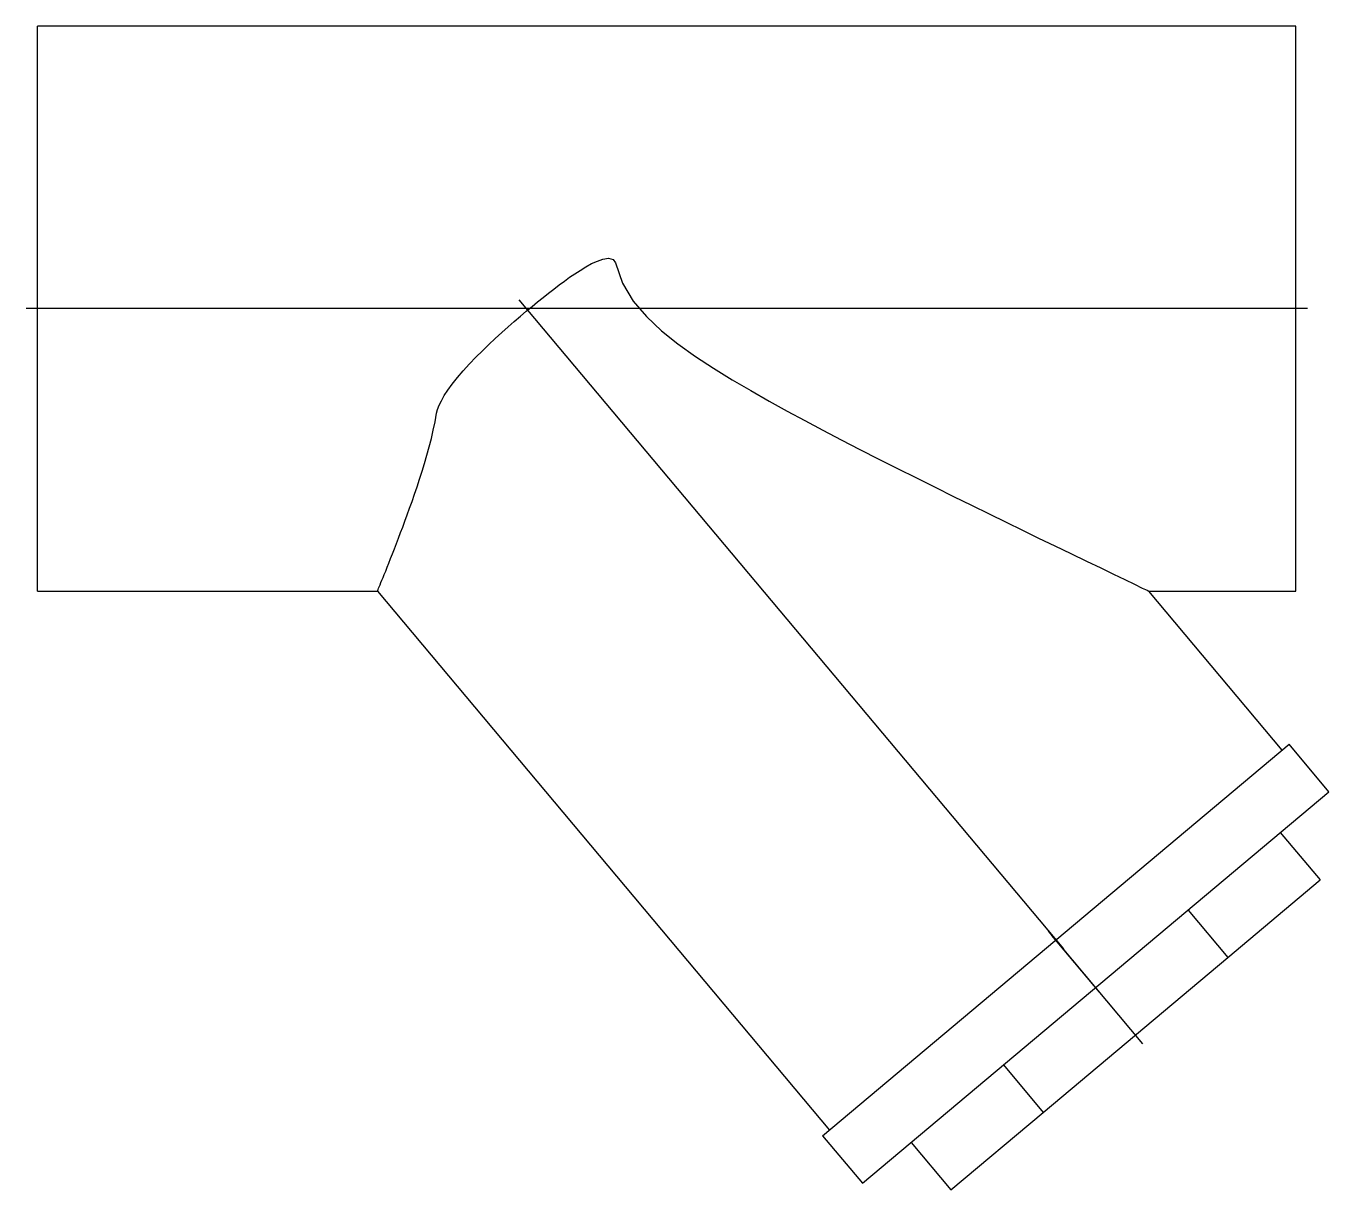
# Model space of a CAD drawing. Extents: x -0.1 to 13.1, y -9 to 2.9.
import ezdxf

# ---------------------------------------------------------------- set-up
doc = ezdxf.new("R2010")
doc.units = 0
doc.layers.get('0').update_dxf_attribs({"linetype": 'CONTINUOUS'})

msp = doc.modelspace()

# ---------------------------------------------------------------- linework, layer by layer
at = {"color": 0, "linetype": 'CONTINUOUS'}
for p, q in [((0, -2.875), (0, 2.875)), ((12.81, 2.875), (0, 2.875)), ((12.81, -2.875), (12.81, 2.875)), ((5.522, 0.389), (5.58, 0.424)), ((5.58, 0.424), (5.639, 0.457)), ((5.639, 0.457), (5.698, 0.484)), ((5.698, 0.484), (5.754, 0.504)), ((5.754, 0.504), (5.811, 0.513)), ((5.811, 0.513), (5.86, 0.5)), ((5.86, 0.5), (5.884, 0.464)), ((5.884, 0.464), (5.954, 0.26)), ((5.309, 0.24), (5.362, 0.279)), ((5.362, 0.279), (5.416, 0.318)), ((5.416, 0.318), (5.469, 0.354)), ((5.469, 0.354), (5.522, 0.389)), ((5.146, 0.113), (5.201, 0.157)), ((5.201, 0.157), (5.255, 0.199)), ((5.255, 0.199), (5.309, 0.24)), ((5.954, 0.26), (6.063, 0.076)), ((12.928, 0), (-0.118, 0)), ((4.897, 0.09), (10.442, -6.517)), ((4.974, -0.028), (5.033, 0.021)), ((5.033, 0.021), (5.09, 0.068)), ((5.09, 0.068), (5.146, 0.113)), ((6.063, 0.076), (6.197, -0.082)), ((4.789, -0.187), (4.852, -0.132)), ((4.852, -0.132), (4.914, -0.078)), ((4.914, -0.078), (4.974, -0.028)), ((6.197, -0.082), (6.35, -0.226)), ((4.659, -0.304), (4.724, -0.244)), ((4.724, -0.244), (4.789, -0.187)), ((6.35, -0.226), (6.518, -0.36)), ((4.527, -0.429), (4.593, -0.365)), ((4.593, -0.365), (4.659, -0.304)), ((6.518, -0.36), (6.696, -0.487)), ((4.396, -0.562), (4.461, -0.495)), ((4.461, -0.495), (4.527, -0.429)), ((6.696, -0.487), (6.88, -0.608)), ((4.273, -0.701), (4.333, -0.632)), ((4.333, -0.632), (4.396, -0.562)), ((6.88, -0.608), (7.069, -0.724)), ((4.176, -0.829), (4.221, -0.768)), ((4.221, -0.768), (4.273, -0.701)), ((7.069, -0.724), (7.259, -0.835)), ((4.11, -0.938), (4.14, -0.886)), ((4.14, -0.886), (4.176, -0.829)), ((7.259, -0.835), (7.447, -0.942)), ((4.062, -1.064), (4.072, -1.027)), ((4.072, -1.027), (4.088, -0.984)), ((4.088, -0.984), (4.11, -0.938)), ((7.447, -0.942), (7.631, -1.043)), ((7.631, -1.043), (7.811, -1.14)), ((4.028, -1.237), (4.047, -1.151)), ((4.047, -1.151), (4.062, -1.064)), ((7.811, -1.14), (7.994, -1.237)), ((3.986, -1.408), (4.008, -1.322)), ((4.008, -1.322), (4.028, -1.237)), ((7.994, -1.237), (8.181, -1.335)), ((3.963, -1.492), (3.986, -1.408)), ((8.181, -1.335), (8.371, -1.433)), ((8.371, -1.433), (8.563, -1.531)), ((3.914, -1.656), (3.939, -1.575)), ((3.939, -1.575), (3.963, -1.492)), ((8.563, -1.531), (8.755, -1.628)), ((3.888, -1.736), (3.914, -1.656)), ((8.755, -1.628), (8.947, -1.724)), ((8.947, -1.724), (9.137, -1.819)), ((3.837, -1.889), (3.863, -1.814)), ((3.863, -1.814), (3.888, -1.736)), ((9.137, -1.819), (9.325, -1.912)), ((3.787, -2.032), (3.812, -1.962)), ((3.812, -1.962), (3.837, -1.889)), ((9.325, -1.912), (9.508, -2.002)), ((3.739, -2.162), (3.763, -2.099)), ((3.763, -2.099), (3.787, -2.032)), ((9.508, -2.002), (9.687, -2.09)), ((9.687, -2.09), (9.86, -2.174)), ((3.695, -2.28), (3.717, -2.223)), ((3.717, -2.223), (3.739, -2.162)), ((9.86, -2.174), (10.026, -2.255)), ((3.653, -2.392), (3.674, -2.337)), ((3.674, -2.337), (3.695, -2.28)), ((10.026, -2.255), (10.19, -2.335)), ((10.19, -2.335), (10.356, -2.415)), ((3.593, -2.545), (3.612, -2.496)), ((3.612, -2.496), (3.632, -2.445)), ((3.632, -2.445), (3.653, -2.392)), ((10.356, -2.415), (10.519, -2.494)), ((10.519, -2.494), (10.676, -2.57)), ((3.543, -2.671), (3.558, -2.632)), ((3.558, -2.632), (3.575, -2.59)), ((3.575, -2.59), (3.593, -2.545)), ((10.676, -2.57), (10.822, -2.64)), ((10.822, -2.64), (10.953, -2.703)), ((3.495, -2.789), (3.505, -2.764)), ((3.505, -2.764), (3.516, -2.737)), ((3.516, -2.737), (3.529, -2.706)), ((3.529, -2.706), (3.543, -2.671)), ((10.953, -2.703), (11.067, -2.758)), ((11.067, -2.758), (11.166, -2.806)), ((0, -2.875), (3.46, -2.875)), ((3.46, -2.875), (3.461, -2.873)), ((3.46, -2.875), (8.062, -8.36)), ((3.461, -2.873), (3.463, -2.868)), ((3.463, -2.868), (3.466, -2.86)), ((3.466, -2.86), (3.471, -2.847)), ((3.471, -2.847), (3.478, -2.831)), ((3.478, -2.831), (3.486, -2.812)), ((3.486, -2.812), (3.495, -2.789)), ((11.166, -2.806), (11.245, -2.844)), ((11.245, -2.844), (11.295, -2.867)), ((11.295, -2.867), (11.311, -2.875)), ((12.669, -4.494), (11.311, -2.875)), ((11.311, -2.875), (12.81, -2.875)), ((7.991, -8.42), (12.741, -4.434)), ((13.146, -4.917), (12.741, -4.434)), ((8.396, -8.902), (13.146, -4.917)), ((12.65, -5.332), (13.055, -5.815)), ((12.116, -6.604), (13.055, -5.815)), ((11.711, -6.121), (12.116, -6.604)), ((11.252, -7.483), (10.29, -6.337)), ((10.811, -6.958), (10.325, -6.379)), ((10.236, -8.181), (12.116, -6.604)), ((9.831, -7.698), (10.236, -8.181)), ((9.296, -8.969), (10.236, -8.181)), ((7.991, -8.42), (8.396, -8.902)), ((8.891, -8.487), (9.296, -8.969))]:
    msp.add_line(p, q, dxfattribs=at)

doc.saveas('drawing.dxf')
